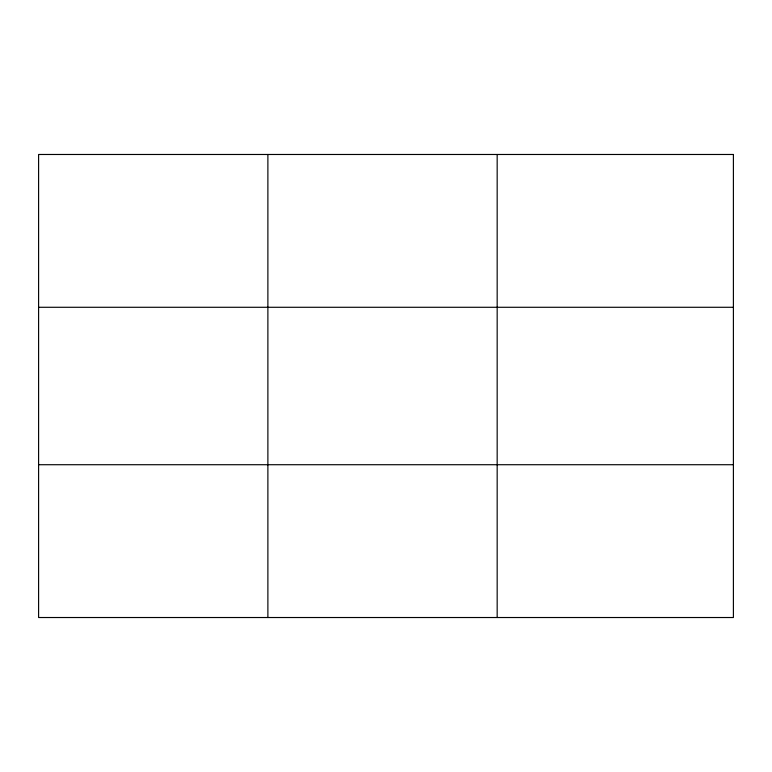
<?xml version="1.0" encoding="UTF-8"?>
<svg xmlns="http://www.w3.org/2000/svg" width="772" height="772" viewBox="0 0 772 772"><rect width="100%" height="100%" fill="white"/><g stroke="black" fill="none" stroke-linecap="round" stroke-linejoin="round"><path stroke-width="1.16" d="M267.884 154.477L267.884 617.523M497.168 154.477L497.168 617.523M38.6 307.285L733.4 307.285M38.6 464.715L733.4 464.715M733.4 154.477L733.4 617.523L38.6 617.523L38.6 154.477L733.4 154.477"/></g></svg>
